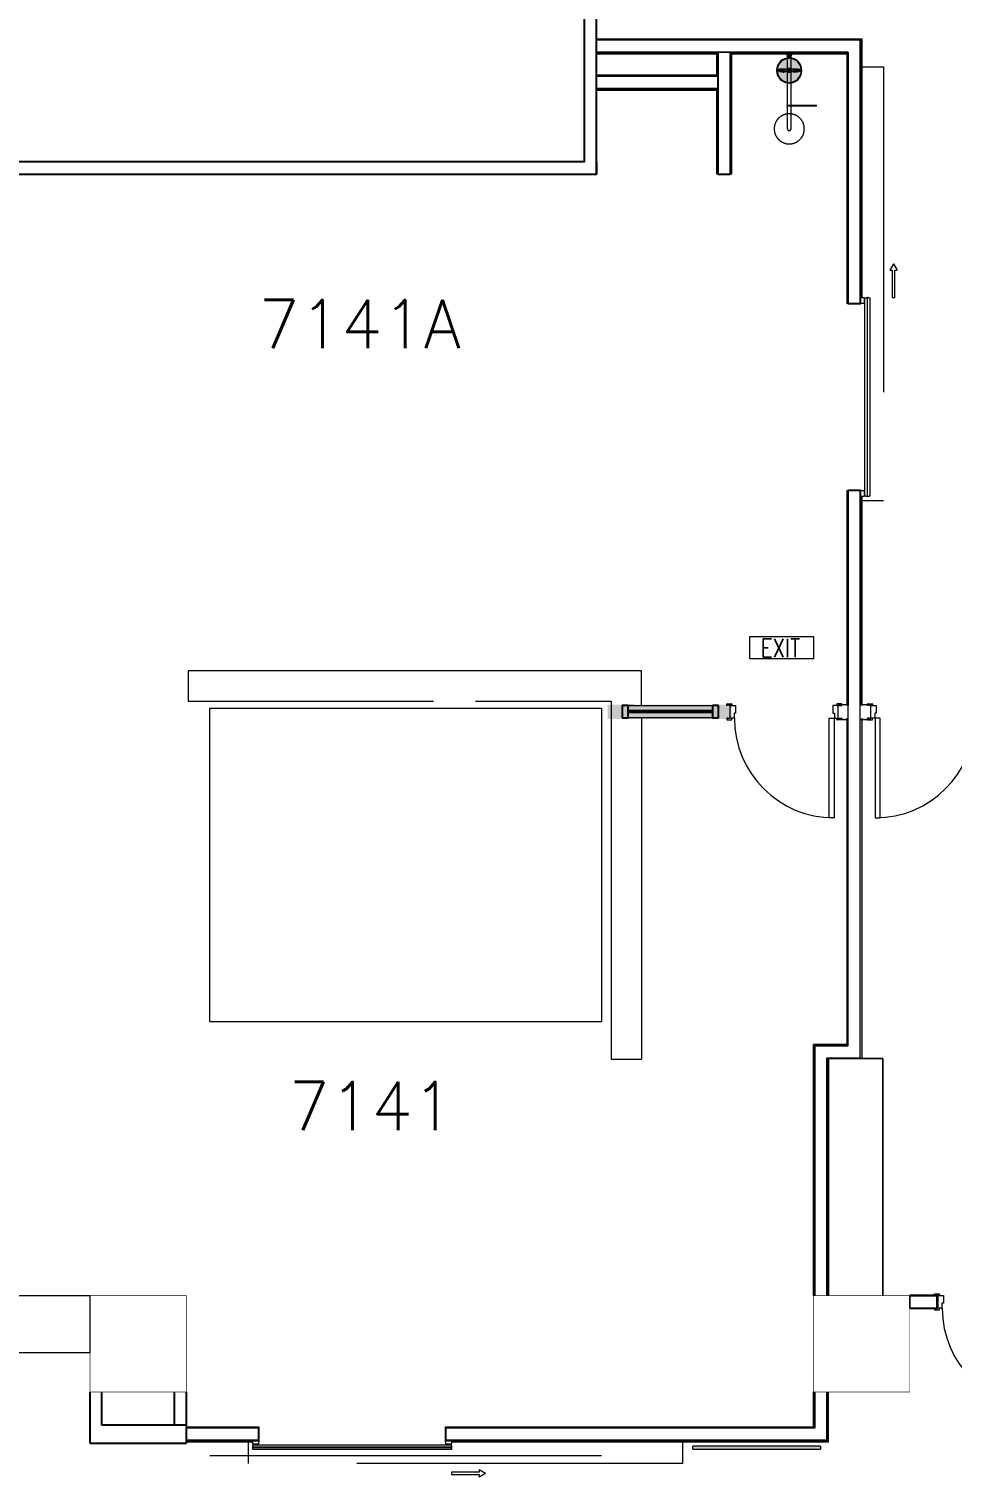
# Model space of a CAD drawing. Header units: millimetres. Extents: x -68474 to 336725, y -113450 to 40976.
# Drawn here: x 167094 to 174750, y -40105 to -28097 of the extents above; entities that cross this region are included whole.
import ezdxf

# ---------------------------------------------------------------- set-up
doc = ezdxf.new("R2010")
doc.units = ezdxf.units.MM
doc.header["$LTSCALE"] = 900
doc.linetypes.add('Dash 0_25', pattern=[1.5, 0.75, -0.75])
doc.linetypes.add('Dash 3mm', pattern=[6, 3, -3])
for name, color, linetype, lineweight in [('A-ANNO-NOTE', 131, 'Continuous', 15), ('A-DETL-GENF', 92, 'Continuous', 15), ('A-DETL-THIN', 151, 'Continuous', 15), ('A-DOOR', 31, 'Continuous', 15), ('A-DOOR-HDLN', 31, 'Dash 3mm', 20), ('A-DOOR-OPNG', 31, 'Continuous', 15), ('A-FLOR', 192, 'Continuous', 15), ('A-GENM', 13, 'Continuous', 15), ('A-GLAZ', 151, 'Continuous', 15), ('A-WALL', 113, 'Continuous', 15), ('I-WALL', 2, 'Continuous', 15), ('P-SANR-FIXT', 6, 'Continuous', 15), ('P-SANR-FIXT-HDLN', 131, 'Dash 3mm', 15), ('Q-CASE', 31, 'Continuous', 15)]:
    doc.layers.add(name, color=color, linetype=linetype, lineweight=lineweight)
for name, color, linetype in [('s5152a$0$17', 14, 'Continuous'), ('s5152a$0$6', 7, 'Continuous'), ('s5152a$0$ROOM-NO', 4, 'Continuous')]:
    doc.layers.add(name, color=color, linetype=linetype)
doc.styles.add('RomanS_B', font='', dxfattribs={"width": 0.8, "height": 1.516614})
doc.styles.add('s5152a$0$STANDARD', font='SIMPLEX')
doc.styles.get('RomanS_B').set_extended_font_data('RomanS', bold=True)

# ---------------------------------------------------------------- blocks, each defined once
blk = doc.blocks.new('Basic Wall _ A-Gypsum Block-Internal-100mm-WithSkimCoat - ___-4221176-Level 7 - Proposed Works_GBP Submission 1')
at = {"layer": 'I-WALL'}
blk.add_hatch(color=31, dxfattribs=at).paths.add_polyline_path([(173887, -30374), (173887, -28293), (173877, -28303), (173877, -30374)], flags=0)
h = blk.add_hatch(color=31, dxfattribs=at)
h.paths.add_polyline_path([(173887, -36528), (173887, -33813), (173877, -33813), (173877, -36518), (173883, -36524)], flags=0)
h.paths.add_polyline_path([(173887, -33708), (173887, -31924), (173877, -31924), (173877, -33708)], flags=0)
for p, q in [((173877, -28303), (173877, -30374)), ((173887, -30374), (173877, -30374)), ((173877, -31924), (173887, -31924)), ((173877, -31924), (173877, -33708)), ((173877, -33813), (173877, -36518))]:
    blk.add_line(p, q, dxfattribs=at)
blk = doc.blocks.new('Basic Wall _ A-Gypsum Block-Internal-100mm-WithSkimCoat - ___-4221175-Level 7 - Proposed Works_GBP Submission 1')
at = {"layer": 'I-WALL'}
h = blk.add_hatch(color=31, dxfattribs=at)
h.paths.add_polyline_path([(174002, -30374), (174002, -30373), (173995, -30374), (173992, -30371), (173992, -30374)], flags=0)
h.paths.add_polyline_path([(173992, -30327), (173995, -30324), (174002, -30324), (174002, -28178), (173992, -28188), (173992, -30325)], flags=0)
h = blk.add_hatch(color=31, dxfattribs=at)
h.paths.add_polyline_path([(174002, -36633), (174002, -33813), (173992, -33813), (173992, -36633)], flags=0)
h.paths.add_polyline_path([(173992, -33708), (174002, -33708), (174002, -31973), (173995, -31974), (173992, -31971), (173992, -32468)], flags=0)
h.paths.add_polyline_path([(173992, -31927), (173995, -31924), (173992, -31924), (173992, -31925)], flags=0)
for p, q in [((174002, -28178), (174002, -30324)), ((174002, -30374), (173992, -30374)), ((173992, -31924), (174002, -31924)), ((174002, -31973), (174002, -33708)), ((174002, -33813), (174002, -36633))]:
    blk.add_line(p, q, dxfattribs=at)
blk = doc.blocks.new('Basic Wall _ A-Gypsum Block-Internal-100mm-WithSkimCoat - ___-4224959-Level 7 - Proposed Works_GBP Submission 1')
at = {"layer": 'I-WALL'}
h = blk.add_hatch(color=31, dxfattribs=at)
h.paths.add_polyline_path([(173856, -28303), (173877, -28303), (173887, -28293), (173410, -28293), (173414, -28296), (173420, -28303), (173601, -28303)], flags=0)
h.paths.add_polyline_path([(171826, -28303), (172807, -28303), (172807, -28293), (171800, -28293), (171800, -28303)], flags=0)
h.paths.add_polyline_path([(172912, -28303), (173382, -28302), (173383, -28300), (173386, -28296), (173390, -28293), (172912, -28293)], flags=0)
for p, q in [((171800, -28303), (172807, -28303)), ((172912, -28303), (173382, -28303)), ((173418, -28303), (173877, -28303))]:
    blk.add_line(p, q, dxfattribs=at)
blk = doc.blocks.new('Basic Wall _ A-Gypsum Block-Internal-100mm-WithSkimCoat - ___-4224958-Level 7 - Proposed Works_GBP Submission 1')
at = {"layer": 'I-WALL'}
blk.add_hatch(color=31, dxfattribs=at).paths.add_polyline_path([(173091, -28188), (173992, -28188), (174002, -28178), (171800, -28178), (171800, -28188), (172836, -28188)], flags=0)
blk.add_line((171800, -28178), (174002, -28178), dxfattribs=at)
blk = doc.blocks.new('Basic Wall _ A-Gypsum Block-Internal-100mm-WithSkimCoat - ___-4224983-Level 7 - Proposed Works_GBP Submission 1')
at = {"layer": 'I-WALL'}
blk.add_hatch(color=31, dxfattribs=at).paths.add_polyline_path([(172327, -28603), (172808, -28603), (172807, -28593), (171800, -28593), (171800, -28603)], flags=0)
blk.add_line((171800, -28603), (172808, -28603), dxfattribs=at)
blk = doc.blocks.new('Basic Wall _ A-Gypsum Block-Internal-100mm-WithSkimCoat - ___-4224982-Level 7 - Proposed Works_GBP Submission 1')
at = {"layer": 'I-WALL'}
blk.add_hatch(color=31, dxfattribs=at).paths.add_polyline_path([(172807, -28488), (172808, -28488), (172807, -28478), (171800, -28478), (171800, -28488), (172327, -28488)], flags=0)
blk.add_line((171800, -28478), (172808, -28478), dxfattribs=at)
blk = doc.blocks.new('Basic Wall _ A-Gypsum Block-Internal-100mm-WithSkimCoat - ___-4224986-Level 7 - Proposed Works_GBP Submission 1')
at = {"layer": 'I-WALL'}
blk.add_hatch(color=31, dxfattribs=at).paths.add_polyline_path([(172922.5, -29300), (172922.5, -28292.5), (172912.5, -28292.5), (172912.5, -29300)], flags=0)
for q in [(172922.5, -28292.5), (172912.5, -29300)]:
    blk.add_line((172922.5, -29300), q, dxfattribs=at)
blk = doc.blocks.new('Basic Wall _ A-Gypsum Block-Internal-100mm-WithSkimCoat - ___-4224985-Level 7 - Proposed Works_GBP Submission 1')
at = {"layer": 'I-WALL'}
h = blk.add_hatch(color=31, dxfattribs=at)
h.paths.add_polyline_path([(172798, -29300), (172808, -29300), (172807, -28593), (172798, -28593), (172798, -28765)], flags=0)
h.paths.add_polyline_path([(172808, -28488), (172806, -28293), (172798, -28293), (172798, -28488), (172807, -28488)], flags=0)
for p, q in [((172798, -28488), (172798, -28293)), ((172798, -29300), (172798, -28593)), ((172808, -29300), (172798, -29300))]:
    blk.add_line(p, q, dxfattribs=at)
blk = doc.blocks.new('SHOWER - EMERGENCY - Safety shower eyewash combination-2011329-Level 7 - Proposed Works_GBP Submission 1')
at = {"layer": 'P-SANR-FIXT'}
for points in [[(-350, 460), (-345, 461), (-340, 463), (-336, 466), (-333, 470), (-331, 475), (-330, 480), (-332, 488), (-333, 490), (-336, 494), (-340, 497), (-360, 497), (-364, 494), (-368, 488), (-369, 485), (-370, 480), (-369, 475), (-367, 470), (-364, 466), (-360, 463), (-355, 461)], [(-350, 244), (-350, 249), (-384, 255), (-414, 273), (-437, 299), (-448, 334), (-448, 367), (-437, 399), (-414, 426), (-384, 443), (-350, 449), (-350, 454), (-382, 449), (-412, 434), (-435, 411), (-450, 382), (-455, 349), (-450, 317), (-435, 288), (-412, 264), (-382, 250)], [(-350, 249), (-350, 334), (-365, 335), (-365, 340), (-388, 340), (-392, 336), (-400, 336), (-435, 342), (-440, 346), (-442, 350), (-440, 355), (-434, 359), (-425, 359), (-365, 360), (-365, 364), (-350, 364), (-351, 449), (-386, 443), (-415, 425), (-438, 396), (-448, 367), (-448, 332), (-435, 297), (-412, 271), (-382, 255), (-351, 250)], [(-334, 334), (-334, 364), (-365, 364), (-365, 334), (-340, 334)], [(-360, 453), (-350, 454), (-350, 460), (-359, 462), (-360, 463), (-360, 454)], [(-340, 453), (-340, 463), (-347, 461), (-350, 460), (-350, 454), (-340, 453)], [(-350, 244), (-318, 250), (-288, 264), (-265, 288), (-250, 317), (-245, 349), (-250, 382), (-265, 411), (-288, 434), (-318, 449), (-350, 454), (-350, 449), (-316, 443), (-286, 426), (-263, 399), (-252, 367), (-252, 332), (-263, 299), (-286, 273), (-316, 255), (-350, 249)], [(-404, 345), (-402, 350), (-399, 353), (-395, 355), (-429, 359), (-437, 357), (-442, 353), (-442, 350), (-404, 345)], [(-397, 335), (-401, 338), (-403, 342), (-404, 345), (-442, 350), (-440, 345), (-434, 341), (-429, 340), (-404, 336)], [(-397, 335), (-391, 337), (-387, 340), (-386, 345), (-389, 352), (-395, 355), (-401, 352), (-403, 342), (-399, 336)], [(-305, 335), (-301, 336), (-297, 342), (-297, 347), (-303, 354), (-305, 355), (-311, 352), (-313, 348), (-313, 343), (-311, 338), (-307, 336)], [(-296, 345), (-258, 350), (-260, 355), (-266, 359), (-276, 359), (-303, 354), (-299, 352), (-297, 347)], [(-303, 335), (-266, 341), (-260, 345), (-258, 350), (-296, 345), (-297, 340), (-301, 336)], [(-370, 53), (-331, 53), (-331, 62), (-370, 62)], [(-187, 53), (-187, 62), (-331, 62), (-331, 53)], [(-187, 53), (-126, 53), (-126, 62), (-187, 62)], [(-126, 53), (-123, 53), (-124, 62), (-126, 62)]]:
    blk.add_hatch(color=51, dxfattribs=at).paths.add_polyline_path(points, flags=0)
h = blk.add_hatch(color=51, dxfattribs=at)
h.paths.add_polyline_path([(-350, 249), (-314, 256), (-285, 274), (-262, 303), (-252, 334), (-252, 367), (-265, 401), (-288, 428), (-318, 444), (-350, 449), (-350, 364), (-334, 364), (-334, 359), (-266, 358), (-260, 355), (-258, 350), (-260, 345), (-267, 341), (-276, 339), (-305, 335), (-315, 340), (-334, 339), (-335, 334), (-350, 334), (-350, 250)], flags=0)
h.paths.add_polyline_path([(-301, 405), (-301, 405), (-303, 410)], flags=0)
h = blk.add_hatch(color=51, dxfattribs=at)
h.paths.add_polyline_path([(-297, 349), (-297, 350), (-298, 349)], flags=0)
h.paths.add_polyline_path([(-313, 349), (-311, 352), (-301, 356), (-276, 359), (-334, 359), (-334, 349), (-313, 349)], flags=0)
h.paths.add_polyline_path([(-395, 355), (-399, 353), (-397, 354), (-396, 354)], flags=0)
h.paths.add_polyline_path([(-386, 349), (-365, 350), (-365, 359), (-419, 359), (-391, 353), (-388, 351), (-388, 349)], flags=0)
h = blk.add_hatch(color=51, dxfattribs=at)
h.paths.add_polyline_path([(-388, 340), (-365, 340), (-365, 349), (-387, 348), (-387, 343), (-388, 340)], flags=0)
h.paths.add_polyline_path([(-402, 340), (-402, 340), (-402, 340)], flags=0)
h.paths.add_polyline_path([(-334, 340), (-312, 341), (-313, 345), (-314, 349), (-334, 348), (-334, 340)], flags=0)
for p, q in [((-334, 364), (-365, 364)), ((-365, 334), (-365, 364)), ((-360, 463), (-360, 453)), ((-340, 453), (-340, 463)), ((-334, 364), (-334, 334)), ((-428, 340), (-396, 335)), ((-273, 360), (-427, 360)), ((-423, 340), (-422, 340)), ((-394, 355), (-422, 359)), ((-388, 340), (-312, 340)), ((-365, 334), (-334, 334)), ((-278, 359), (-306, 355)), ((-304, 335), (-272, 340)), ((-278, 340), (-277, 340)), ((-370, 62), (-370, 53)), ((-370, 62), (-331, 62)), ((-331, 53), (-370, 53)), ((-331, 62), (-187, 62)), ((-331, 62), (-331, 53)), ((-187, 53), (-331, 53)), ((-187, 62), (-126, 62)), ((-187, 62), (-187, 53)), ((-126, 53), (-187, 53)), ((-126, 62), (-123, 62)), ((-123, 53), (-126, 53)), ((-123, 53), (-123, 62))]:
    blk.add_line(p, q, dxfattribs=at)
at = {"layer": 'P-SANR-FIXT', "flags": 128}
for points in [[(-350, 449), (-354, 449), (-358, 449), (-362, 449), (-366, 448), (-370, 447), (-374, 447), (-378, 446), (-381, 444), (-385, 443), (-389, 442), (-393, 440), (-396, 438), (-400, 436), (-403, 434), (-406, 432), (-410, 430), (-413, 427), (-416, 425), (-419, 422), (-422, 419), (-424, 416), (-427, 413), (-430, 410), (-432, 407), (-434, 403), (-436, 400), (-438, 397), (-440, 393), (-442, 389), (-443, 386), (-445, 382), (-446, 378), (-447, 374), (-448, 370), (-449, 366), (-449, 362), (-450, 359), (-450, 355), (-450, 351), (-450, 347), (-450, 343), (-449, 339), (-449, 335), (-448, 331), (-447, 327), (-446, 323), (-445, 319), (-444, 315), (-443, 311), (-441, 308), (-439, 304), (-437, 301), (-435, 297), (-433, 294), (-431, 291), (-428, 287), (-426, 284), (-423, 281), (-420, 278), (-418, 276), (-415, 273), (-411, 271), (-408, 268), (-405, 266), (-402, 264), (-398, 262), (-395, 260), (-391, 258), (-387, 257), (-383, 255), (-380, 254), (-376, 253), (-372, 252), (-368, 251), (-364, 250), (-360, 250), (-356, 250), (-352, 249), (-350, 249)], [(-350, 249), (-346, 250), (-342, 250), (-338, 250), (-334, 251), (-330, 251), (-326, 252), (-322, 253), (-319, 255), (-315, 256), (-311, 257), (-307, 259), (-304, 261), (-300, 263), (-297, 265), (-294, 267), (-290, 269), (-287, 272), (-284, 274), (-281, 277), (-278, 280), (-276, 283), (-273, 286), (-270, 289), (-268, 292), (-266, 295), (-264, 299), (-262, 302), (-260, 306), (-258, 310), (-257, 313), (-255, 317), (-254, 321), (-253, 325), (-252, 329), (-251, 332), (-251, 336), (-250, 340), (-250, 344), (-250, 348), (-250, 352), (-250, 356), (-251, 360), (-251, 364), (-252, 368), (-253, 372), (-254, 376), (-255, 380), (-256, 384), (-257, 387), (-259, 391), (-261, 395), (-263, 398), (-265, 402), (-267, 405), (-269, 408), (-272, 411), (-274, 415), (-277, 418), (-280, 420), (-282, 423), (-285, 426), (-289, 428), (-292, 431), (-295, 433), (-298, 435), (-302, 437), (-305, 439), (-309, 441), (-313, 442), (-317, 444), (-320, 445), (-324, 446), (-328, 447), (-332, 448), (-336, 448), (-340, 449), (-344, 449), (-348, 449), (-350, 449)], [(-340, 349), (-340, 349), (-340, 349)]]:
    blk.add_lwpolyline(points, dxfattribs=at)
at = {"layer": 'P-SANR-FIXT'}
for centre, radius, start, end in [((-350, 480), 20, 120.015, 180), ((-350, 480), 20, 0, 59.985), ((-350, 349), 105, 90, 270), ((-350, 349), 100, 90, 270), ((-350, 480), 20, 180, 360), ((-350, 349), 105, 270, 90), ((-350, 349), 100, 270, 90)]:
    blk.add_arc(centre, radius, start, end, dxfattribs=at)
for centre, major_axis, start_param, end_param in [((-395, 345), (1.49, 9.89), 4.885613, 8.027205), ((-395, 345), (1.49, 9.89), 1.74402, 4.885613), ((-305, 345), (-1.49, 9.89), 4.539165, 7.680758), ((-305, 345), (-1.49, 9.89), 1.397573, 4.539165)]:
    blk.add_ellipse(centre, major_axis=major_axis, ratio=0.86273, start_param=start_param, end_param=end_param, dxfattribs=at)
for points, knots in [([(-442, 350), (-442, 351), (-442, 353), (-441, 354), (-441, 355), (-440, 355), (-439, 356), (-438, 357), (-437, 357), (-436, 358), (-435, 358), (-433, 359), (-432, 359), (-429, 359), (-427, 360), (-425, 360), (-423, 359), (-421, 359), (-421, 359)], [-1, -1, -1, -1, -0.9166667, -0.875, -0.8541667, -0.8333333, -0.7916667, -0.7708333, -0.75, -0.7083333, -0.6875, -0.6666667, -0.625, -0.5833333, -0.5416667, -0.5, -0.4583333, -0.4166667, -0.4166667, -0.4166667, -0.4166667]), ([(-428, 340), (-428, 340), (-430, 340), (-432, 341), (-433, 341), (-435, 342), (-436, 342), (-437, 343), (-438, 344), (-439, 344), (-440, 345), (-441, 346), (-441, 347), (-442, 348), (-442, 350), (-442, 350)], [-0.4448612, -0.4448612, -0.4448612, -0.4448612, -0.4166667, -0.375, -0.3333333, -0.3125, -0.2916667, -0.25, -0.2291667, -0.2083333, -0.1666667, -0.1458333, -0.125, -0.0833333, 0, 0, 0, 0]), ([(-279, 359), (-279, 359), (-277, 359), (-275, 360), (-273, 360), (-271, 359), (-268, 359), (-267, 359), (-265, 358), (-264, 358), (-263, 357), (-262, 357), (-261, 356), (-260, 355), (-259, 355), (-259, 354), (-258, 353), (-258, 351), (-258, 350)], [0.4166667, 0.4166667, 0.4166667, 0.4166667, 0.4583333, 0.5, 0.5416667, 0.5833333, 0.625, 0.6666667, 0.6875, 0.7083333, 0.75, 0.7708333, 0.7916667, 0.8333333, 0.8541667, 0.875, 0.9166667, 1, 1, 1, 1]), ([(-258, 350), (-258, 350), (-258, 348), (-259, 347), (-259, 346), (-260, 345), (-261, 344), (-262, 344), (-263, 343), (-264, 342), (-265, 342), (-267, 341), (-268, 341), (-270, 340), (-272, 340), (-272, 340)], [0, 0, 0, 0, 0.0833333, 0.125, 0.1458333, 0.1666667, 0.2083333, 0.2291667, 0.25, 0.2916667, 0.3125, 0.3333333, 0.375, 0.4166667, 0.4448612, 0.4448612, 0.4448612, 0.4448612])]:
    blk.add_open_spline(points, degree=3, knots=knots, dxfattribs=at)
at = {"layer": 'P-SANR-FIXT-HDLN'}
for p, q in [((-365, -135), (-365, 469)), ((-335, -135), (-335, 469))]:
    blk.add_line(p, q, dxfattribs=at)
for radius, start, end in [(125, 90, 270), (125, 270, 90), (15, 180, 0)]:
    blk.add_arc((-350, -135), radius, start, end, dxfattribs=at)
blk = doc.blocks.new('BIMBox_DortekLtd_CompDrsts_Hygienic_Sliding - 1650mm x 2040mm-5752895-Level 7 - Proposed Works_GBP Submission 1')
at = {"layer": 'A-DOOR', "lineweight": 20}
for p, q in [((-825, 56), (-824, 80)), ((-821, 82), (-779, 82)), ((-776, 80), (-775, 56)), ((775, 56), (776, 80)), ((779, 82), (821, 82)), ((824, 80), (825, 56))]:
    blk.add_line(p, q, dxfattribs=at)
for centre, start, end in [((-822, 55), 177, 270), ((-821, 79), 90, 177), ((-779, 79), 3, 90), ((-778, 55), 270, 3), ((778, 55), 177, 270), ((779, 79), 90, 177), ((821, 79), 3, 90), ((822, 55), 270, 3)]:
    blk.add_arc(centre, 3, start, end, dxfattribs=at)
at = {"layer": 'A-DOOR-HDLN'}
for p, q in [((-2739, 242), (861, 242)), ((-2739, 53), (-2739, 242)), ((861, 242), (861, 53))]:
    blk.add_line(p, q, dxfattribs=at)
at = {"layer": 'A-DOOR-OPNG'}
for p, q in [((-1105, 325), (-1053, 355)), ((-1105, 325), (-1053, 295)), ((-1053, 335), (-1053, 355)), ((-825, 335), (-1053, 335)), ((-1053, 315), (-825, 315)), ((-1053, 295), (-1053, 315)), ((-825, 315), (-825, 335))]:
    blk.add_line(p, q, dxfattribs=at)
at = {"layer": 'A-GENM', "color": 8, "linetype": 'Dash 3mm', "lineweight": 13}
for p, q in [((-822, 128), (822, 128)), ((825, 110), (-825, 110)), ((-825, 108), (825, 108)), ((822, 88), (-822, 88))]:
    blk.add_line(p, q, dxfattribs=at)
for centre, start, end in [((-757, 108), 179.0562, 180.0213), ((757, 108), 359.9787, 0.9438)]:
    blk.add_arc(centre, 68, start, end, dxfattribs=at)
for points in [[(-825, 110), (-825, 113), (-824, 119), (-823, 126), (-822, 128)], [(822, 128), (823, 126), (824, 119), (825, 113), (825, 110)], [(-822, 88), (-823, 92), (-824, 98), (-825, 105), (-825, 108)], [(825, 108), (825, 105), (824, 98), (823, 92), (822, 88)]]:
    blk.add_open_spline(points, degree=3, dxfattribs=at)
blk = doc.blocks.new('Shelves_Metal_5_Open - Type 1 - 665_W_ x 475_D_ x 2100_H_-4717729-Level 7 - Proposed Works_GBP Submission 1')
at = {"layer": 'Q-CASE', "linetype": 'Dash 0_25', "lineweight": 5}
for p, q in [((-332.5, -475), (-332.5, 0)), ((-332.5, 0), (332.5, 0)), ((332.5, 0), (332.5, -475)), ((332.5, -475), (-332.5, -475))]:
    blk.add_line(p, q, dxfattribs=at)
blk = doc.blocks.new('A-Generic-Window - A-Generic-Window-5406278-Level 7 - Proposed Works_GBP Submission 1')
at = {"layer": 'A-GLAZ'}
for p, q in [((-215, 52), (-310, 52)), ((-310, 52), (-310, -32)), ((-260, 52), (440, 52)), ((-215, 52), (440, 52)), ((490, 52), (440, 52)), ((440, 52), (440, -2)), ((490, -32), (490, 52)), ((440, -48), (-260, -48))]:
    blk.add_line(p, q, dxfattribs=at)
at = {"layer": 'A-GLAZ', "lineweight": 25}
for p, q in [((-260, 52), (-310, 52)), ((-310, 52), (-310, -48)), ((-260, -48), (-260, 52)), ((440, 8), (-260, 8)), ((-260, 8), (-260, -2)), ((490, 52), (440, 52)), ((440, 52), (440, -48)), ((440, -2), (440, 8)), ((490, -48), (490, 52)), ((-310, -48), (-260, -48)), ((-260, -2), (440, -2)), ((440, -48), (490, -48))]:
    blk.add_line(p, q, dxfattribs=at)
blk = doc.blocks.new('Basic Wall _ A-Gypsum Block-Internal-100mm-WithSkimCoat - ___-7061078-Level 7 - Proposed Works_GBP Submission 1')
at = {"layer": 'I-WALL'}
blk.add_hatch(color=31, dxfattribs=at).paths.add_polyline_path([(173725, -39812.5), (173725, -39400), (173715, -39400), (173715, -39802.5)], flags=0)
blk.add_line((173725, -39812.5), (173725, -39400), dxfattribs=at)
blk = doc.blocks.new('Basic Wall _ A-Gypsum Block-Internal-100mm-WithSkimCoat - ___-7061077-Level 7 - Proposed Works_GBP Submission 1')
at = {"layer": 'I-WALL'}
blk.add_hatch(color=31, dxfattribs=at).paths.add_polyline_path([(173610, -39698), (173610, -39400), (173600, -39400), (173601, -39689)], flags=0)
blk.add_line((173600, -39688), (173600, -39400), dxfattribs=at)
blk = doc.blocks.new('Basic Wall _ A-Gypsum Block-Internal-100mm-WithSkimCoat - ___-7061124-Level 7 - Proposed Works_GBP Submission 1')
at = {"layer": 'I-WALL'}
h = blk.add_hatch(color=31, dxfattribs=at)
h.paths.add_polyline_path([(169000, -39813), (169000, -39803), (168997, -39803), (169000, -39806), (169000, -39813)], flags=0)
h.paths.add_polyline_path([(168950, -39813), (168951, -39813), (168950, -39806), (168953, -39803), (168400, -39803), (168400, -39813)], flags=0)
h = blk.add_hatch(color=31, dxfattribs=at)
h.paths.add_polyline_path([(173610, -39813), (173725, -39813), (173715, -39803), (170597, -39803), (170600, -39806), (170600, -39813), (173601, -39813)], flags=0)
h.paths.add_polyline_path([(170550, -39813), (170551, -39813), (170550, -39806), (170553, -39803), (170550, -39803)], flags=0)
for p, q in [((168400, -39813), (168951, -39813)), ((169000, -39803), (169000, -39813)), ((170550, -39813), (170550, -39803)), ((170599, -39813), (173725, -39813))]:
    blk.add_line(p, q, dxfattribs=at)
blk = doc.blocks.new('Basic Wall _ A-Gypsum Block-Internal-100mm-WithSkimCoat - ___-7061123-Level 7 - Proposed Works_GBP Submission 1')
at = {"layer": 'I-WALL'}
for points in [[(169000, -39698), (169000, -39688), (168400, -39688), (168400, -39698)], [(173610, -39698), (173600, -39688), (170550, -39688), (170550, -39698), (173601, -39698)]]:
    blk.add_hatch(color=31, dxfattribs=at).paths.add_polyline_path(points, flags=0)
for p, q in [((168400, -39688), (169000, -39688)), ((169000, -39688), (169000, -39698)), ((170550, -39698), (170550, -39688)), ((170550, -39688), (173600, -39688))]:
    blk.add_line(p, q, dxfattribs=at)
blk = doc.blocks.new('WALL_PROTECTION_rail - WLPR-021-7061896-Level 7 - Proposed Works_GBP Submission 1')
at = {"layer": 'A-GENM', "linetype": 'Dash 3mm', "lineweight": 13}
blk.add_hatch(color=256, dxfattribs=at).paths.add_polyline_path([(0, -50), (1060, -50), (1060, -25), (0, -25), (0, -50)], flags=0)
at = {"layer": 'A-GENM', "color": 8, "linetype": 'Dash 3mm', "lineweight": 13}
for p, q in [((1060, -25), (0, -25)), ((0, -50), (0, -25)), ((0, -50), (1060, -50)), ((1060, -25), (1060, -50))]:
    blk.add_line(p, q, dxfattribs=at)
blk = doc.blocks.new('A-Generic-Doorset-Single_Internal-RyderBP - Type 01 - 910 x 2100mm _ L20_TBC _ GRP Leaf  _ GRP Frame _ dB _ Vision Panel-5424782-Level 7 - Proposed Works_GBP Submission 1')
at = {"layer": 'A-DETL-GENF'}
for p, q in [((463, 878.5), (423, 878.5)), ((423, 878.5), (423, 52.5)), ((463, 52.5), (463, 878.5)), ((-427, 52.5), (-427, 63.5)), ((-417, 52.5), (-427, 52.5)), ((-424, 66.5), (-388, 66.5)), ((-417, 54.5), (-417, 52.5)), ((-407, 54.5), (-417, 54.5)), ((-407, 52.5), (-407, 54.5)), ((-385, 52.5), (-407, 52.5)), ((-385, 63.5), (-385, 52.5)), ((423, 52.5), (463, 52.5)), ((485, 63.5), (485, 52.5)), ((485, 63.5), (485, 52.5)), ((485, 52.5), (507, 52.5)), ((485, 52.5), (507, 52.5)), ((524, 66.5), (488, 66.5)), ((524, 66.5), (488, 66.5)), ((507, 54.5), (517, 54.5)), ((507, 52.5), (507, 54.5)), ((507, 54.5), (517, 54.5)), ((507, 52.5), (507, 54.5)), ((517, 54.5), (517, 52.5)), ((517, 54.5), (517, 52.5)), ((517, 52.5), (527, 52.5)), ((517, 52.5), (527, 52.5)), ((527, 52.5), (527, 63.5)), ((527, 52.5), (527, 63.5)), ((-417, -52.5), (-427, -52.5)), ((-427, -52.5), (-427, -63.5)), ((-424, -66.5), (-388, -66.5)), ((-417, -54.5), (-417, -52.5)), ((-407, -54.5), (-417, -54.5)), ((-407, -52.5), (-407, -54.5)), ((-385, -52.5), (-407, -52.5)), ((-385, -63.5), (-385, -52.5)), ((485, -52.5), (507, -52.5)), ((485, -63.5), (485, -52.5)), ((485, -52.5), (507, -52.5)), ((485, -63.5), (485, -52.5)), ((524, -66.5), (488, -66.5)), ((524, -66.5), (488, -66.5)), ((507, -52.5), (507, -54.5)), ((507, -52.5), (507, -54.5)), ((507, -54.5), (517, -54.5)), ((507, -54.5), (517, -54.5)), ((517, -52.5), (527, -52.5)), ((517, -54.5), (517, -52.5)), ((517, -52.5), (527, -52.5)), ((517, -54.5), (517, -52.5)), ((527, -52.5), (527, -63.5)), ((527, -52.5), (527, -63.5))]:
    blk.add_line(p, q, dxfattribs=at)
for centre, radius, start, end in [((463, 52.5), 826, 90, 180), ((-424, 63.5), 3, 90, 180), ((-388, 63.5), 3, 0, 90), ((488, 63.5), 3, 90, 180), ((488, 63.5), 3, 90, 180), ((524, 63.5), 3, 0, 90), ((524, 63.5), 3, 0, 90), ((-424, -63.5), 3, 180, 270), ((-388, -63.5), 3, 270, 0), ((488, -63.5), 3, 180, 270), ((488, -63.5), 3, 180, 270), ((524, -63.5), 3, 270, 0), ((524, -63.5), 3, 270, 0)]:
    blk.add_arc(centre, radius, start, end, dxfattribs=at)
at = {"layer": 'A-DOOR'}
for p, q in [((-369, 52.5), (-405, 52.5)), ((-366, 52.5), (-405, 52.5)), ((-398, 52.5), (-398, -52.5)), ((-366, 9.5), (-366, 52.5)), ((-366, 9.5), (-366, 49.5)), ((-357, 9.5), (-366, 9.5)), ((-354, 9.5), (-366, 9.5)), ((-354, -52.5), (-354, 9.5)), ((-354, -49.5), (-354, 6.5)), ((454, 9.5), (466, 9.5)), ((454, -52.5), (454, 9.5)), ((454, -49.5), (454, 6.5)), ((457, 9.5), (466, 9.5)), ((466, 52.5), (505, 52.5)), ((466, 9.5), (466, 52.5)), ((498, 52.5), (498, -52.5)), ((-405, -52.5), (-357, -52.5)), ((-405, -52.5), (-354, -52.5)), ((505, -52.5), (454, -52.5)), ((505, -52.5), (457, -52.5))]:
    blk.add_line(p, q, dxfattribs=at)
for centre, start, end in [((-369, 49.5), 0, 90), ((-357, 6.5), 0, 90), ((457, 6.5), 90, 180), ((-357, -49.5), 270, 0), ((457, -49.5), 180, 270)]:
    blk.add_arc(centre, 3, start, end, dxfattribs=at)
blk = doc.blocks.new('Basic Wall _ A-Gypsum Block-Internal-100mm-WithSkimCoat - ___-4511451-Level 7 - Proposed Works_GBP Submission 1')
at = {"layer": 'I-WALL'}
h = blk.add_hatch(color=31, dxfattribs=at)
h.paths.add_polyline_path([(173887, -33823), (173887, -33823), (173887, -33813), (173813, -33813), (173813, -33823)], flags=0)
h.paths.add_polyline_path([(174071, -33823), (174071, -33813), (173992, -33813), (173992, -33823)], flags=0)
blk.add_hatch(color=31, dxfattribs=at).paths.add_polyline_path([(175385, -33823), (175861, -33823), (175861, -33813), (174981, -33813), (174981, -33823)], flags=0)
for p, q in [((173813, -33823), (173813, -33813)), ((173813, -33823), (173887, -33823)), ((173992, -33823), (174071, -33823)), ((174071, -33813), (174071, -33823)), ((174981, -33823), (174981, -33813)), ((174981, -33823), (175861, -33823))]:
    blk.add_line(p, q, dxfattribs=at)
blk = doc.blocks.new('Basic Wall _ A-Gypsum Block-Internal-100mm-WithSkimCoat - ___-4511450-Level 7 - Proposed Works_GBP Submission 1')
at = {"layer": 'I-WALL'}
h = blk.add_hatch(color=31, dxfattribs=at)
h.paths.add_polyline_path([(173887, -33708), (173887, -33698), (173813, -33698), (173813, -33708)], flags=0)
h.paths.add_polyline_path([(174071, -33708), (174071, -33698), (173992, -33698), (173992, -33708)], flags=0)
blk.add_hatch(color=31, dxfattribs=at).paths.add_polyline_path([(174981, -33708), (175861, -33708), (175861, -33698), (174981, -33698)], flags=0)
for p, q in [((173813, -33708), (173813, -33698)), ((173813, -33698), (173887, -33698)), ((173992, -33698), (174071, -33698)), ((174071, -33698), (174071, -33708)), ((174981, -33708), (174981, -33698)), ((174981, -33698), (175861, -33698))]:
    blk.add_line(p, q, dxfattribs=at)
blk = doc.blocks.new('A-Generic-Doorset-Single_Internal-RyderBP - Type 01 - 910 x 2100mm _ L20_TBC _ GRP Leaf  _ GRP Frame _ dB _ Vision Panel-5424779-Level 7 - Proposed Works_GBP Submission 1')
at = {"layer": 'A-DETL-GENF'}
for p, q in [((-427, 52.5), (-427, 63.5)), ((-417, 52.5), (-427, 52.5)), ((-424, 66.5), (-388, 66.5)), ((-417, 54.5), (-417, 52.5)), ((-407, 54.5), (-417, 54.5)), ((-407, 52.5), (-407, 54.5)), ((-385, 52.5), (-407, 52.5)), ((-385, 63.5), (-385, 52.5)), ((485, 63.5), (485, 52.5)), ((485, 63.5), (485, 52.5)), ((485, 52.5), (507, 52.5)), ((485, 52.5), (507, 52.5)), ((524, 66.5), (488, 66.5)), ((524, 66.5), (488, 66.5)), ((507, 54.5), (517, 54.5)), ((507, 52.5), (507, 54.5)), ((507, 54.5), (517, 54.5)), ((507, 52.5), (507, 54.5)), ((517, 54.5), (517, 52.5)), ((517, 54.5), (517, 52.5)), ((517, 52.5), (527, 52.5)), ((517, 52.5), (527, 52.5)), ((527, 52.5), (527, 63.5)), ((527, 52.5), (527, 63.5)), ((-417, -52.5), (-427, -52.5)), ((-427, -52.5), (-427, -63.5)), ((-424, -66.5), (-388, -66.5)), ((-417, -54.5), (-417, -52.5)), ((-407, -54.5), (-417, -54.5)), ((-407, -52.5), (-407, -54.5)), ((-385, -52.5), (-407, -52.5)), ((-385, -63.5), (-385, -52.5)), ((423, -878.5), (423, -52.5)), ((423, -52.5), (463, -52.5)), ((463, -52.5), (463, -878.5)), ((485, -52.5), (507, -52.5)), ((485, -63.5), (485, -52.5)), ((485, -52.5), (507, -52.5)), ((485, -63.5), (485, -52.5)), ((524, -66.5), (488, -66.5)), ((524, -66.5), (488, -66.5)), ((507, -52.5), (507, -54.5)), ((507, -52.5), (507, -54.5)), ((507, -54.5), (517, -54.5)), ((507, -54.5), (517, -54.5)), ((517, -52.5), (527, -52.5)), ((517, -54.5), (517, -52.5)), ((517, -52.5), (527, -52.5)), ((517, -54.5), (517, -52.5)), ((527, -52.5), (527, -63.5)), ((527, -52.5), (527, -63.5)), ((463, -878.5), (423, -878.5))]:
    blk.add_line(p, q, dxfattribs=at)
for centre, radius, start, end in [((-424, 63.5), 3, 90, 180), ((-388, 63.5), 3, 360, 90), ((488, 63.5), 3, 90, 180), ((488, 63.5), 3, 90, 180), ((524, 63.5), 3, 360, 90), ((524, 63.5), 3, 360, 90), ((-424, -63.5), 3, 180, 270), ((-388, -63.5), 3, 270, 360), ((463, -52.5), 826, 180, 270), ((488, -63.5), 3, 180, 270), ((488, -63.5), 3, 180, 270), ((524, -63.5), 3, 270, 360), ((524, -63.5), 3, 270, 360)]:
    blk.add_arc(centre, radius, start, end, dxfattribs=at)
at = {"layer": 'A-DOOR'}
for p, q in [((-405, 52.5), (-357, 52.5)), ((-405, 52.5), (-354, 52.5)), ((-398, -52.5), (-398, 52.5)), ((-354, 52.5), (-354, -9.5)), ((-354, 49.5), (-354, -6.5)), ((454, 52.5), (454, -9.5)), ((505, 52.5), (454, 52.5)), ((454, 49.5), (454, -6.5)), ((505, 52.5), (457, 52.5)), ((498, -52.5), (498, 52.5)), ((-369, -52.5), (-405, -52.5)), ((-366, -52.5), (-405, -52.5)), ((-366, -9.5), (-366, -49.5)), ((-357, -9.5), (-366, -9.5)), ((-366, -9.5), (-366, -52.5)), ((-354, -9.5), (-366, -9.5)), ((454, -9.5), (466, -9.5)), ((457, -9.5), (466, -9.5)), ((466, -9.5), (466, -52.5)), ((466, -52.5), (505, -52.5))]:
    blk.add_line(p, q, dxfattribs=at)
for centre, start, end in [((-357, 49.5), 360, 90), ((457, 49.5), 90, 180), ((-369, -49.5), 270, 360), ((-357, -6.5), 270, 360), ((457, -6.5), 180, 270)]:
    blk.add_arc(centre, 3, start, end, dxfattribs=at)
blk = doc.blocks.new('Basic Wall _ A-Gypsum Block-Internal-100mm-WithSkimCoat - ___-2801849-Level 7 - Proposed Works_GBP Submission 1')
at = {"layer": 'I-WALL'}
blk.add_hatch(color=31, dxfattribs=at).paths.add_polyline_path([(173725, -38600), (173725, -36642.5), (173715, -36633), (173715, -38600)], flags=0)
blk = doc.blocks.new('Basic Wall _ A-Gypsum Block-Internal-100mm-WithSkimCoat - ___-2801848-Level 7 - Proposed Works_GBP Submission 1')
at = {"layer": 'I-WALL'}
blk.add_hatch(color=31, dxfattribs=at).paths.add_polyline_path([(173600, -38600), (173610, -38600), (173610, -36528), (173600, -36518), (173600, -37406)], flags=0)
blk.add_line((173600, -38600), (173600, -36518), dxfattribs=at)
blk = doc.blocks.new('Basic Wall _ A-Gypsum Block-Internal-100mm-WithSkimCoat - ___-4221198-Level 7 - Proposed Works_GBP Submission 1')
at = {"layer": 'I-WALL'}
blk.add_hatch(color=31, dxfattribs=at).paths.add_polyline_path([(173883, -36528), (173887, -36528), (173877, -36518), (173600, -36518), (173610, -36528), (173715, -36528)], flags=0)
blk.add_line((173877, -36518), (173600, -36518), dxfattribs=at)
blk = doc.blocks.new('Basic Wall _ A-Gypsum Block-Internal-100mm-WithSkimCoat - ___-4221197-Level 7 - Proposed Works_GBP Submission 1')
at = {"layer": 'I-WALL'}
blk.add_hatch(color=31, dxfattribs=at).paths.add_polyline_path([(173725, -36642.5), (173725, -36633), (173715, -36632.5)], flags=0)
blk = doc.blocks.new('BENCH_SEAT_fixed - Seat - Bench 1200_W_ x 450_D_ x 460_H_-5447659-Level 7 - Proposed Works_GBP Submission 1')
at = {"layer": 'Q-CASE'}
for p, q in [((0, -450), (0, 0)), ((0, 0), (1967, 0)), ((1967, -450), (0, -450))]:
    blk.add_line(p, q, dxfattribs=at)
at = {"layer": 'Q-CASE', "lineweight": 5}
for p, q in [((1967, 0), (0, 0)), ((0, 0), (0, -450)), ((0, -450), (1967, -450))]:
    blk.add_line(p, q, dxfattribs=at)
blk = doc.blocks.new('ARC_ANN_EXIT SIGN - 1_5MM ROMANS-2465265-Level 7 - Proposed Works_GBP Submission 1')
at = {"layer": 'A-ANNO-NOTE'}
for p, q in [((-2.63, 0), (-2.63, 1.86)), ((-2.63, 1.86), (2.63, 1.86)), ((2.63, 1.86), (2.63, 0)), ((2.63, 0), (-2.63, 0))]:
    blk.add_line(p, q, dxfattribs=at)
at = {"layer": 'A-ANNO-NOTE', "lineweight": 5, "insert": (-0.1, 1.66), "char_height": 1.517, "width": 4.392, "attachment_point": 2, "line_spacing_factor": 0.957141, "style": 'RomanS_B'}
blk.add_mtext('EXIT', dxfattribs=at)

msp = doc.modelspace()

# ---------------------------------------------------------------- hatches: boundary and pattern name
at = {"layer": 'A-DETL-GENF'}
msp.add_hatch(color=131, dxfattribs=at).paths.add_polyline_path([(172923.35332, -33820), (172923.35332, -33700), (171893.35332, -33700), (171893.35332, -33820)], flags=0)

# ---------------------------------------------------------------- linework, layer by layer
at = {"layer": 'A-DETL-THIN'}
for p, q in [((168593.35332, -33730), (171843.35332, -33730)), ((168593.35332, -36330), (168593.35332, -33730)), ((171843.35332, -33730), (171843.35332, -36330)), ((171843.35332, -36330), (168593.35332, -36330)), ((171843.35332, -39930), (168593.35332, -39930)), ((171843.35332, -39930), (168593.35332, -39930))]:
    msp.add_line(p, q, dxfattribs=at)
at = {"layer": 'A-FLOR'}
for p, q in [((172173.35332, -33420), (168415, -33420)), ((168415, -33420), (168415, -33670)), ((172173.35332, -33707.5), (172173.35332, -33420)), ((168415, -33670), (170448.35332, -33670)), ((170798.35332, -33670), (171923.35332, -33670)), ((171923.35332, -33670), (171923.35332, -36640)), ((172173.35332, -33807.5), (172173.35332, -36640)), ((171923.35332, -36640), (172173.35332, -36640))]:
    msp.add_line(p, q, dxfattribs=at)
at = {"layer": 'A-WALL'}
for p, q in [((173989.29943, -28190), (171800, -28190)), ((173989.29943, -30373.92777), (173989.29943, -28190)), ((173889.29943, -28290), (171800, -28290)), ((172910, -28292.5), (172810, -28292.5)), ((172810, -28292.5), (172810, -29300)), ((172910, -28292.5), (172910, -29300)), ((173889.29943, -30373.92777), (173889.29943, -28290)), ((172807.5, -28490), (171800, -28490)), ((172807.5, -28590), (172807.5, -28490)), ((172807.5, -28590), (171800, -28590)), ((173889.29943, -36530), (173889.29943, -31923.92777)), ((173989.29943, -36630), (173989.29943, -31923.92777)), ((173612.5, -36530), (173612.5, -38600)), ((173612.5, -36530), (173889.29943, -36530)), ((173712.5, -36630), (173712.5, -38600)), ((173712.5, -36630), (173989.29943, -36630)), ((174400, -38603), (174400, -38600.5)), ((174400, -38703), (174400, -38603)), ((174400, -38603), (174626.90799, -38603)), ((174400, -38705.5), (174400, -38703)), ((174400, -38703), (174626.90799, -38703)), ((173612.5, -39700), (173612.5, -39400)), ((173712.5, -39800), (173712.5, -39400)), ((169000, -39700), (168400, -39700)), ((173612.5, -39700), (170550, -39700)), ((169000, -39800), (168400, -39800)), ((173712.5, -39800), (170550, -39800))]:
    msp.add_line(p, q, dxfattribs=at)
at = {"layer": 'A-WALL', "lineweight": 25}
msp.add_line((174400, -38600.5), (174400, -38600), dxfattribs=at)
at = {"layer": 'I-WALL', "lineweight": 25}
for p, q in [((173991.79943, -28187.5), (171800, -28187.5)), ((173991.79943, -30373.92777), (173991.79943, -28187.5)), ((171800, -28292.5), (172807.5, -28292.5)), ((172807.5, -28292.5), (172807.5, -28487.5)), ((172912.5, -28292.5), (173886.79943, -28292.5)), ((172912.5, -29300), (172912.5, -28292.5)), ((173886.79943, -28292.5), (173886.79943, -30373.92777)), ((172807.5, -28487.5), (171800, -28487.5)), ((171800, -28592.5), (172807.5, -28592.5)), ((172807.5, -28592.5), (172807.5, -29300)), ((172807.5, -29300), (172912.5, -29300)), ((173886.79943, -30373.92777), (173991.79943, -30373.92777)), ((173886.79943, -31923.92777), (173886.79943, -33707.5)), ((173991.79943, -31923.92777), (173886.79943, -31923.92777)), ((173991.79943, -33707.5), (173991.79943, -31923.92777)), ((173610, -36527.5), (173610, -38600)), ((173886.79943, -36527.5), (173610, -36527.5)), ((173715, -38600), (173715, -36632.5)), ((173715, -36632.5), (173991.79943, -36632.5)), ((174626.90799, -38600.5), (174400, -38600.5)), ((174626.90799, -38705.5), (174626.90799, -38600.5)), ((174400, -38705.5), (174626.90799, -38705.5)), ((167600, -39400), (167600, -39825)), ((167700, -39675), (167700, -39400)), ((168300, -39400), (168300, -39675)), ((168400, -39825), (168400, -39400)), ((173610, -39400), (173610, -39697.5)), ((173715, -39802.5), (173715, -39400)), ((168400, -39675), (167700, -39675)), ((169000, -39697.5), (168400, -39697.5)), ((169000, -39802.5), (169000, -39697.5)), ((173610, -39697.5), (170550, -39697.5)), ((170550, -39697.5), (170550, -39802.5)), ((167600, -39825), (168400, -39825)), ((168400, -39802.5), (169000, -39802.5)), ((170550, -39802.5), (173715, -39802.5))]:
    msp.add_line(p, q, dxfattribs=at)
at = {"layer": 'I-WALL'}
msp.add_line((174400, -38600.5), (174400, -38705.5), dxfattribs=at)
at = {"layer": 's5152a$0$17'}
msp.add_line((171800, -29200), (171800, -29300), dxfattribs=at)
at = {"layer": 's5152a$0$17', "color": 14, "linetype": 'Continuous'}
msp.add_lwpolyline([(164238.99731, -29300), (171800, -29300), (171800, -20325), (171700, -20325), (171700, -29200), (164238.99731, -29200)], dxfattribs=at)
at = {"layer": 's5152a$0$6', "color": 3, "linetype": 'Continuous', "const_width": 5}
for points in [[(168400, -39400), (167600, -39400), (167600, -38600), (168400, -38600)], [(174400, -39400), (173600, -39400), (173600, -38600), (174400, -38600)]]:
    msp.add_lwpolyline(points, close=True, dxfattribs=at)

# ---------------------------------------------------------------- block references
at = {"layer": 'A-ANNO-NOTE', "lineweight": 5, "xscale": 100, "yscale": 100, "zscale": 100}
msp.add_blockref('ARC_ANN_EXIT SIGN - 1_5MM ROMANS-2465265-Level 7 - Proposed Works_GBP Submission 1', (173336.79943, -33321.16809), dxfattribs=at)
at = {"layer": 'A-DOOR'}
for name, p, rotation in [('BIMBox_DortekLtd_CompDrsts_Hygienic_Sliding - 1650mm x 2040mm-5752895-Level 7 - Proposed Works_GBP Submission 1', (173939.29943, -31148.92777), 270), ('A-Generic-Doorset-Single_Internal-RyderBP - Type 01 - 910 x 2100mm _ L20_TBC _ GRP Leaf  _ GRP Frame _ dB _ Vision Panel-5424782-Level 7 - Proposed Works_GBP Submission 1', (174575.77349, -33760), 180), ('BIMBox_DortekLtd_CompDrsts_Hygienic_Sliding - 1650mm x 2040mm-5752895-Level 7 - Proposed Works_GBP Submission 1', (169775, -39750), 180)]:
    msp.add_blockref(name, p, dxfattribs=dict(at, rotation=rotation))
for p in [(173308.35332, -33760), (175031.90799, -38653)]:
    msp.add_blockref('A-Generic-Doorset-Single_Internal-RyderBP - Type 01 - 910 x 2100mm _ L20_TBC _ GRP Leaf  _ GRP Frame _ dB _ Vision Panel-5424779-Level 7 - Proposed Works_GBP Submission 1', p, dxfattribs=at)
at = {"layer": 'A-GENM', "color": 8, "linetype": 'Dash 3mm', "lineweight": 13}
msp.add_blockref('WALL_PROTECTION_rail - WLPR-021-7061896-Level 7 - Proposed Works_GBP Submission 1', (172600, -39825), dxfattribs=at)
at = {"layer": 'A-GLAZ'}
msp.add_blockref('A-Generic-Window - A-Generic-Window-5406278-Level 7 - Proposed Works_GBP Submission 1', (172323.35332, -33760), dxfattribs=at)
at = {"layer": 'I-WALL'}
for name in ['Basic Wall _ A-Gypsum Block-Internal-100mm-WithSkimCoat - ___-4224958-Level 7 - Proposed Works_GBP Submission 1', 'Basic Wall _ A-Gypsum Block-Internal-100mm-WithSkimCoat - ___-4221175-Level 7 - Proposed Works_GBP Submission 1', 'Basic Wall _ A-Gypsum Block-Internal-100mm-WithSkimCoat - ___-4224959-Level 7 - Proposed Works_GBP Submission 1', 'Basic Wall _ A-Gypsum Block-Internal-100mm-WithSkimCoat - ___-4224985-Level 7 - Proposed Works_GBP Submission 1', 'Basic Wall _ A-Gypsum Block-Internal-100mm-WithSkimCoat - ___-4224986-Level 7 - Proposed Works_GBP Submission 1', 'Basic Wall _ A-Gypsum Block-Internal-100mm-WithSkimCoat - ___-4221176-Level 7 - Proposed Works_GBP Submission 1', 'Basic Wall _ A-Gypsum Block-Internal-100mm-WithSkimCoat - ___-4224982-Level 7 - Proposed Works_GBP Submission 1', 'Basic Wall _ A-Gypsum Block-Internal-100mm-WithSkimCoat - ___-4224983-Level 7 - Proposed Works_GBP Submission 1', 'Basic Wall _ A-Gypsum Block-Internal-100mm-WithSkimCoat - ___-4511450-Level 7 - Proposed Works_GBP Submission 1', 'Basic Wall _ A-Gypsum Block-Internal-100mm-WithSkimCoat - ___-4511451-Level 7 - Proposed Works_GBP Submission 1', 'Basic Wall _ A-Gypsum Block-Internal-100mm-WithSkimCoat - ___-2801848-Level 7 - Proposed Works_GBP Submission 1', 'Basic Wall _ A-Gypsum Block-Internal-100mm-WithSkimCoat - ___-4221198-Level 7 - Proposed Works_GBP Submission 1', 'Basic Wall _ A-Gypsum Block-Internal-100mm-WithSkimCoat - ___-4221197-Level 7 - Proposed Works_GBP Submission 1', 'Basic Wall _ A-Gypsum Block-Internal-100mm-WithSkimCoat - ___-2801849-Level 7 - Proposed Works_GBP Submission 1', 'Basic Wall _ A-Gypsum Block-Internal-100mm-WithSkimCoat - ___-7061077-Level 7 - Proposed Works_GBP Submission 1', 'Basic Wall _ A-Gypsum Block-Internal-100mm-WithSkimCoat - ___-7061078-Level 7 - Proposed Works_GBP Submission 1', 'Basic Wall _ A-Gypsum Block-Internal-100mm-WithSkimCoat - ___-7061123-Level 7 - Proposed Works_GBP Submission 1', 'Basic Wall _ A-Gypsum Block-Internal-100mm-WithSkimCoat - ___-7061124-Level 7 - Proposed Works_GBP Submission 1']:
    msp.add_blockref(name, (0, 0), dxfattribs=at)
at = {"layer": 'P-SANR-FIXT'}
msp.add_blockref('SHOWER - EMERGENCY - Safety shower eyewash combination-2011329-Level 7 - Proposed Works_GBP Submission 1', (173750, -28790), dxfattribs=at)
at = {"layer": 'Q-CASE', "rotation": 270}
msp.add_blockref('BENCH_SEAT_fixed - Seat - Bench 1200_W_ x 450_D_ x 460_H_-5447659-Level 7 - Proposed Works_GBP Submission 1', (174175, -36633), dxfattribs=at)
at = {"layer": 'Q-CASE'}
msp.add_blockref('Shelves_Metal_5_Open - Type 1 - 665_W_ x 475_D_ x 2100_H_-4717729-Level 7 - Proposed Works_GBP Submission 1', (167267.22491, -38600), dxfattribs=at)

# ---------------------------------------------------------------- texts
at = {"layer": 's5152a$0$ROOM-NO', "style": 's5152a$0$STANDARD'}
for s, p in [('7141A', (168997.13303, -30743.05894)), ('7141', (169247.07939, -37228.50846))]:
    msp.add_text(s, height=400, dxfattribs=at).set_placement(p)

doc.saveas('drawing.dxf')
